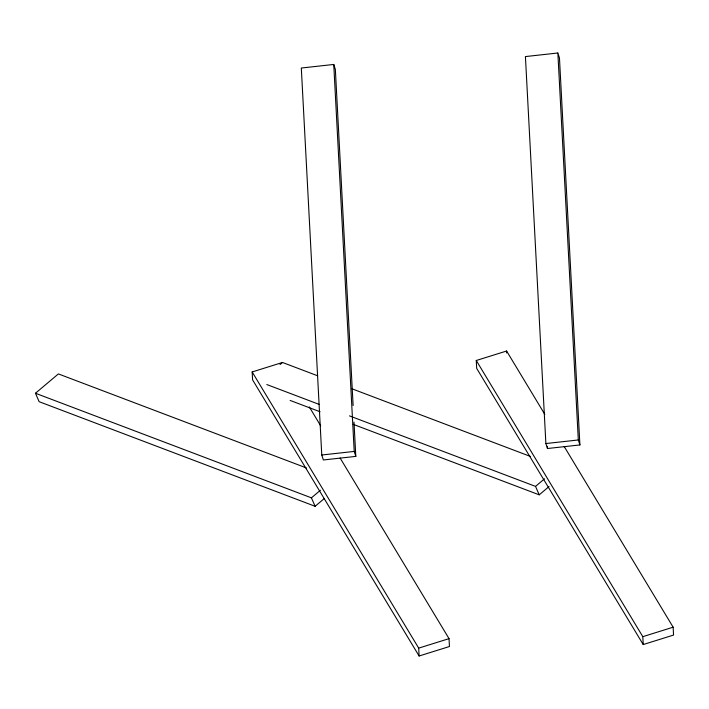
<?xml version="1.0" encoding="UTF-8"?>
<svg xmlns="http://www.w3.org/2000/svg" width="709" height="709" viewBox="0 0 709 709"><rect width="100%" height="100%" fill="white"/><g stroke="black" fill="none" stroke-linecap="round" stroke-linejoin="round"><path stroke-width="1.06" d="M324.119 498.702L315.115 506.288L39.146 401.693L35.45 393.247L58.386 373.918L306.448 467.94M280.037 364.541L282.501 362.467L317.641 375.788M35.45 393.247L311.419 497.842L320.424 490.247M349.484 415.873L535.525 486.392L544.539 478.797M353.179 424.328L539.221 494.838L549.05 486.551M340.098 457.996L449.036 638.641L449.444 646.519L419.108 656.002L252.572 379.829L252.165 371.95L282.501 362.467M564.213 446.537L673.142 627.19L673.55 635.069L643.214 644.552L476.678 368.37L476.271 360.491L506.607 351.017L544.822 414.384M419.108 656.002L418.7 648.123L449.036 638.641M643.214 644.552L642.815 636.673L673.142 627.19M353.117 405.539L335.348 69.42L333.753 64.448L301.316 68.029L321.771 455.001L323.366 459.973L355.803 456.392L353.995 422.121M557.859 52.998L525.422 56.578L545.877 443.55L547.472 448.522L579.909 444.942L559.463 57.97L557.859 52.998L578.314 439.97L579.909 444.942M321.771 455.001L354.208 451.429L355.803 456.392M545.877 443.55L578.314 439.97M351.744 388.709L530.554 456.481M266.797 384.535L319.502 404.52M290.132 400.425L320.105 411.787M476.271 360.491L642.815 636.673M309.301 406.922L320.707 425.834M252.165 371.95L418.7 648.123M535.525 486.392L539.221 494.838M311.419 497.842L315.115 506.288M547.357 446.307L547.472 448.522M333.753 64.448L354.208 451.429M506.607 351.017L506.705 352.985"/></g></svg>
